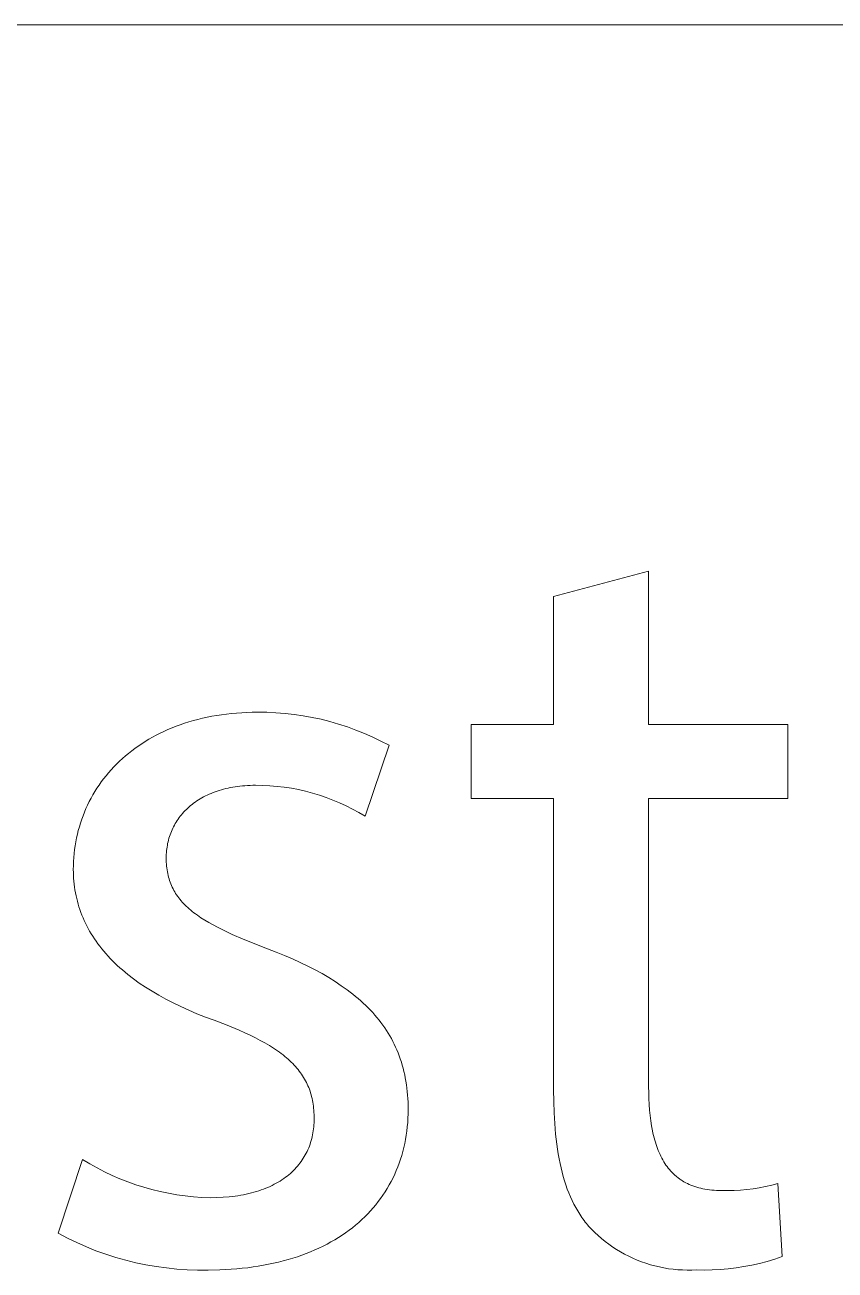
# Model space of a CAD drawing. Header units: millimetres. Extents: x 0 to 3480, y 0 to 2432.
# Drawn here: x 2784.57 to 2810.14, y 57.96 to 97.26 of the extents above; entities that cross this region are included whole.
import ezdxf

# ---------------------------------------------------------------- set-up
doc = ezdxf.new("R2010")
doc.units = ezdxf.units.MM
doc.header["$MEASUREMENT"] = 0
doc.layers.add('Domyślny', color=7, linetype='Continuous', true_color=0x000000)

msp = doc.modelspace()

# ---------------------------------------------------------------- linework, layer by layer
at = {"layer": 'Domyślny', "color": 18, "lineweight": 15, "true_color": 0x000000}
for p, q in [((2165.118, 97.255), (3477.082, 97.255)), ((2801.253, 79.218), (2804.255, 80.018)), ((2804.255, 80.018), (2804.255, 75.174)), ((2801.253, 75.174), (2801.253, 79.218)), ((2790.469, 75.433), (2790.62, 75.46)), ((2790.62, 75.46), (2790.774, 75.483)), ((2790.774, 75.483), (2790.93, 75.504)), ((2790.93, 75.504), (2791.088, 75.521)), ((2791.088, 75.521), (2791.249, 75.536)), ((2791.249, 75.536), (2791.411, 75.547)), ((2791.411, 75.547), (2791.576, 75.555)), ((2791.576, 75.555), (2791.743, 75.56)), ((2791.743, 75.56), (2791.912, 75.562)), ((2791.912, 75.562), (2792.2, 75.559)), ((2792.2, 75.559), (2792.488, 75.546)), ((2792.488, 75.546), (2792.776, 75.524)), ((2792.776, 75.524), (2793.062, 75.492)), ((2793.062, 75.492), (2793.347, 75.45)), ((2789.081, 75.014), (2789.209, 75.068)), ((2789.209, 75.068), (2789.339, 75.119)), ((2789.339, 75.119), (2789.472, 75.168)), ((2789.472, 75.168), (2789.608, 75.214)), ((2789.608, 75.214), (2789.745, 75.258)), ((2789.745, 75.258), (2789.886, 75.298)), ((2789.886, 75.298), (2790.028, 75.336)), ((2790.028, 75.336), (2790.173, 75.372)), ((2790.173, 75.372), (2790.32, 75.404)), ((2790.32, 75.404), (2790.469, 75.433)), ((2793.347, 75.45), (2793.631, 75.399)), ((2793.631, 75.399), (2793.913, 75.338)), ((2793.913, 75.338), (2794.192, 75.268)), ((2794.192, 75.268), (2794.469, 75.188)), ((2794.469, 75.188), (2794.744, 75.099)), ((2794.744, 75.099), (2795.015, 75.001)), ((2798.657, 72.844), (2798.657, 75.174)), ((2798.657, 75.174), (2801.253, 75.174)), ((2804.255, 75.174), (2808.647, 75.174)), ((2808.647, 75.174), (2808.647, 72.844)), ((2788.364, 74.639), (2788.477, 74.707)), ((2788.477, 74.707), (2788.593, 74.773)), ((2788.593, 74.773), (2788.711, 74.837)), ((2788.711, 74.837), (2788.832, 74.899)), ((2788.832, 74.899), (2788.955, 74.958)), ((2788.955, 74.958), (2789.081, 75.014)), ((2795.015, 75.001), (2795.282, 74.894)), ((2795.282, 74.894), (2795.546, 74.778)), ((2795.546, 74.778), (2795.806, 74.653)), ((2787.836, 74.264), (2787.936, 74.343)), ((2787.936, 74.343), (2788.039, 74.42)), ((2788.039, 74.42), (2788.145, 74.495)), ((2788.145, 74.495), (2788.253, 74.568)), ((2788.253, 74.568), (2788.364, 74.639)), ((2796.061, 74.519), (2795.308, 72.282)), ((2795.806, 74.653), (2796.061, 74.519)), ((2787.373, 73.836), (2787.46, 73.926)), ((2787.46, 73.926), (2787.55, 74.013)), ((2787.55, 74.013), (2787.643, 74.099)), ((2787.643, 74.099), (2787.738, 74.182)), ((2787.738, 74.182), (2787.836, 74.264)), ((2787.052, 73.461), (2787.128, 73.557)), ((2787.128, 73.557), (2787.207, 73.652)), ((2787.207, 73.652), (2787.289, 73.745)), ((2787.289, 73.745), (2787.373, 73.836)), ((2786.775, 73.058), (2786.84, 73.161)), ((2786.84, 73.161), (2786.908, 73.263)), ((2786.908, 73.263), (2786.978, 73.363)), ((2786.978, 73.363), (2787.052, 73.461)), ((2790.768, 73.114), (2790.701, 73.094)), ((2790.837, 73.133), (2790.768, 73.114)), ((2790.907, 73.151), (2790.837, 73.133)), ((2790.978, 73.167), (2790.907, 73.151)), ((2791.05, 73.182), (2790.978, 73.167)), ((2791.124, 73.196), (2791.05, 73.182)), ((2791.199, 73.208), (2791.124, 73.196)), ((2791.275, 73.219), (2791.199, 73.208)), ((2791.352, 73.229), (2791.275, 73.219)), ((2791.431, 73.237), (2791.352, 73.229)), ((2791.511, 73.243), (2791.431, 73.237)), ((2791.592, 73.249), (2791.511, 73.243)), ((2791.674, 73.252), (2791.592, 73.249)), ((2791.758, 73.255), (2791.674, 73.252)), ((2791.842, 73.255), (2791.758, 73.255)), ((2792.07, 73.252), (2791.842, 73.255)), ((2792.298, 73.241), (2792.07, 73.252)), ((2792.525, 73.222), (2792.298, 73.241)), ((2792.751, 73.196), (2792.525, 73.222)), ((2792.976, 73.161), (2792.751, 73.196)), ((2793.2, 73.119), (2792.976, 73.161)), ((2793.423, 73.068), (2793.2, 73.119)), ((2786.543, 72.631), (2786.597, 72.74)), ((2786.597, 72.74), (2786.653, 72.848)), ((2786.653, 72.848), (2786.713, 72.954)), ((2786.713, 72.954), (2786.775, 73.058)), ((2789.941, 72.726), (2789.892, 72.691)), ((2789.992, 72.761), (2789.941, 72.726)), ((2790.044, 72.795), (2789.992, 72.761)), ((2790.097, 72.828), (2790.044, 72.795)), ((2790.152, 72.859), (2790.097, 72.828)), ((2790.208, 72.89), (2790.152, 72.859)), ((2790.265, 72.92), (2790.208, 72.89)), ((2790.323, 72.948), (2790.265, 72.92)), ((2790.383, 72.975), (2790.323, 72.948)), ((2790.444, 73.002), (2790.383, 72.975)), ((2790.506, 73.027), (2790.444, 73.002)), ((2790.57, 73.05), (2790.506, 73.027)), ((2790.635, 73.073), (2790.57, 73.05)), ((2790.701, 73.094), (2790.635, 73.073)), ((2793.643, 73.011), (2793.423, 73.068)), ((2793.861, 72.945), (2793.643, 73.011)), ((2794.077, 72.872), (2793.861, 72.945)), ((2794.29, 72.792), (2794.077, 72.872)), ((2794.501, 72.704), (2794.29, 72.792)), ((2801.253, 72.844), (2798.657, 72.844)), ((2801.253, 63.642), (2801.253, 72.844)), ((2808.647, 72.844), (2804.255, 72.844)), ((2804.255, 72.844), (2804.255, 63.746)), ((2786.4, 72.296), (2786.445, 72.409)), ((2786.445, 72.409), (2786.493, 72.521)), ((2786.493, 72.521), (2786.543, 72.631)), ((2789.508, 72.327), (2789.472, 72.282)), ((2789.545, 72.371), (2789.508, 72.327)), ((2789.584, 72.414), (2789.545, 72.371)), ((2789.624, 72.456), (2789.584, 72.414)), ((2789.665, 72.497), (2789.624, 72.456)), ((2789.708, 72.538), (2789.665, 72.497)), ((2789.752, 72.577), (2789.708, 72.538)), ((2789.797, 72.616), (2789.752, 72.577)), ((2789.844, 72.654), (2789.797, 72.616)), ((2789.892, 72.691), (2789.844, 72.654)), ((2794.708, 72.609), (2794.501, 72.704)), ((2794.911, 72.507), (2794.708, 72.609)), ((2795.111, 72.398), (2794.911, 72.507)), ((2795.308, 72.282), (2795.111, 72.398)), ((2786.251, 71.832), (2786.284, 71.95)), ((2786.284, 71.95), (2786.32, 72.066)), ((2786.32, 72.066), (2786.359, 72.182)), ((2786.359, 72.182), (2786.4, 72.296)), ((2789.259, 71.949), (2789.234, 71.898)), ((2789.285, 71.999), (2789.259, 71.949)), ((2789.313, 72.048), (2789.285, 71.999)), ((2789.342, 72.096), (2789.313, 72.048)), ((2789.372, 72.144), (2789.342, 72.096)), ((2789.404, 72.191), (2789.372, 72.144)), ((2789.437, 72.237), (2789.404, 72.191)), ((2789.472, 72.282), (2789.437, 72.237)), ((2786.172, 71.472), (2786.195, 71.593)), ((2786.195, 71.593), (2786.222, 71.713)), ((2786.222, 71.713), (2786.251, 71.832)), ((2789.098, 71.529), (2789.085, 71.474)), ((2789.114, 71.583), (2789.098, 71.529)), ((2789.13, 71.637), (2789.114, 71.583)), ((2789.148, 71.691), (2789.13, 71.637)), ((2789.167, 71.743), (2789.148, 71.691)), ((2789.188, 71.796), (2789.167, 71.743)), ((2789.21, 71.847), (2789.188, 71.796)), ((2789.234, 71.898), (2789.21, 71.847)), ((2786.119, 71.104), (2786.134, 71.228)), ((2786.134, 71.228), (2786.151, 71.35)), ((2786.151, 71.35), (2786.172, 71.472)), ((2789.033, 71.135), (2789.029, 71.077)), ((2789.038, 71.193), (2789.033, 71.135)), ((2789.044, 71.25), (2789.038, 71.193)), ((2789.052, 71.307), (2789.044, 71.25)), ((2789.062, 71.363), (2789.052, 71.307)), ((2789.072, 71.419), (2789.062, 71.363)), ((2789.085, 71.474), (2789.072, 71.419)), ((2786.096, 70.728), (2786.1, 70.854)), ((2786.1, 70.854), (2786.108, 70.98)), ((2786.108, 70.98), (2786.119, 71.104)), ((2789.027, 71.019), (2789.026, 70.961)), ((2789.026, 70.961), (2789.027, 70.896)), ((2789.029, 71.077), (2789.027, 71.019)), ((2789.027, 70.896), (2789.029, 70.832)), ((2789.029, 70.832), (2789.033, 70.769)), ((2789.033, 70.769), (2789.038, 70.707)), ((2786.094, 70.601), (2786.096, 70.728)), ((2786.095, 70.507), (2786.094, 70.601)), ((2786.098, 70.413), (2786.095, 70.507)), ((2786.103, 70.32), (2786.098, 70.413)), ((2789.038, 70.707), (2789.044, 70.646)), ((2789.044, 70.646), (2789.053, 70.586)), ((2789.053, 70.586), (2789.062, 70.527)), ((2789.062, 70.527), (2789.073, 70.469)), ((2789.073, 70.469), (2789.086, 70.412)), ((2789.086, 70.412), (2789.1, 70.356)), ((2789.1, 70.356), (2789.115, 70.301)), ((2786.111, 70.227), (2786.103, 70.32)), ((2786.12, 70.135), (2786.111, 70.227)), ((2786.132, 70.044), (2786.12, 70.135)), ((2786.146, 69.953), (2786.132, 70.044)), ((2789.115, 70.301), (2789.133, 70.247)), ((2789.133, 70.247), (2789.151, 70.194)), ((2789.151, 70.194), (2789.171, 70.142)), ((2789.171, 70.142), (2789.193, 70.09)), ((2789.193, 70.09), (2789.216, 70.039)), ((2789.216, 70.039), (2789.241, 69.989)), ((2789.241, 69.989), (2789.267, 69.94)), ((2786.162, 69.862), (2786.146, 69.953)), ((2786.18, 69.772), (2786.162, 69.862)), ((2786.2, 69.683), (2786.18, 69.772)), ((2786.222, 69.594), (2786.2, 69.683)), ((2786.246, 69.505), (2786.222, 69.594)), ((2789.267, 69.94), (2789.295, 69.891)), ((2789.295, 69.891), (2789.324, 69.843)), ((2789.324, 69.843), (2789.355, 69.796)), ((2789.355, 69.796), (2789.388, 69.75)), ((2789.388, 69.75), (2789.422, 69.704)), ((2789.422, 69.704), (2789.458, 69.659)), ((2789.458, 69.659), (2789.495, 69.614)), ((2789.495, 69.614), (2789.534, 69.57)), ((2789.534, 69.57), (2789.574, 69.527)), ((2786.273, 69.418), (2786.246, 69.505)), ((2786.302, 69.331), (2786.273, 69.418)), ((2786.333, 69.244), (2786.302, 69.331)), ((2786.366, 69.158), (2786.333, 69.244)), ((2789.574, 69.527), (2789.616, 69.484)), ((2789.616, 69.484), (2789.659, 69.441)), ((2789.659, 69.441), (2789.705, 69.399)), ((2789.705, 69.399), (2789.751, 69.358)), ((2789.751, 69.358), (2789.8, 69.316)), ((2789.8, 69.316), (2789.85, 69.276)), ((2789.85, 69.276), (2789.901, 69.235)), ((2789.901, 69.235), (2789.954, 69.196)), ((2789.954, 69.196), (2790.009, 69.156)), ((2786.401, 69.073), (2786.366, 69.158)), ((2786.438, 68.988), (2786.401, 69.073)), ((2786.478, 68.904), (2786.438, 68.988)), ((2786.519, 68.82), (2786.478, 68.904)), ((2786.563, 68.737), (2786.519, 68.82)), ((2790.009, 69.156), (2790.124, 69.078)), ((2790.124, 69.078), (2790.245, 69.001)), ((2790.245, 69.001), (2790.373, 68.925)), ((2790.373, 68.925), (2790.507, 68.849)), ((2790.507, 68.849), (2790.648, 68.775)), ((2786.609, 68.655), (2786.563, 68.737)), ((2786.657, 68.573), (2786.609, 68.655)), ((2786.708, 68.492), (2786.657, 68.573)), ((2786.76, 68.412), (2786.708, 68.492)), ((2786.815, 68.332), (2786.76, 68.412)), ((2790.648, 68.775), (2790.796, 68.7)), ((2790.796, 68.7), (2791.112, 68.552)), ((2791.112, 68.552), (2791.455, 68.403)), ((2791.455, 68.403), (2792.225, 68.098)), ((2786.872, 68.253), (2786.815, 68.332)), ((2786.931, 68.175), (2786.872, 68.253)), ((2786.992, 68.097), (2786.931, 68.175)), ((2787.056, 68.02), (2786.992, 68.097)), ((2787.121, 67.943), (2787.056, 68.02)), ((2792.225, 68.098), (2792.496, 67.993)), ((2792.496, 67.993), (2792.758, 67.885)), ((2787.189, 67.868), (2787.121, 67.943)), ((2787.259, 67.793), (2787.189, 67.868)), ((2787.332, 67.718), (2787.259, 67.793)), ((2787.406, 67.645), (2787.332, 67.718)), ((2787.483, 67.572), (2787.406, 67.645)), ((2792.758, 67.885), (2793.012, 67.775)), ((2793.012, 67.775), (2793.257, 67.663)), ((2793.257, 67.663), (2793.495, 67.548)), ((2787.562, 67.5), (2787.483, 67.572)), ((2787.643, 67.428), (2787.562, 67.5)), ((2787.726, 67.357), (2787.643, 67.428)), ((2787.812, 67.287), (2787.726, 67.357)), ((2787.99, 67.149), (2787.812, 67.287)), ((2793.495, 67.548), (2793.723, 67.431)), ((2793.723, 67.431), (2793.944, 67.311)), ((2793.944, 67.311), (2794.155, 67.188)), ((2788.177, 67.014), (2787.99, 67.149)), ((2788.373, 66.882), (2788.177, 67.014)), ((2788.578, 66.754), (2788.373, 66.882)), ((2794.155, 67.188), (2794.359, 67.061)), ((2794.359, 67.061), (2794.554, 66.932)), ((2794.554, 66.932), (2794.74, 66.799)), ((2788.792, 66.628), (2788.578, 66.754)), ((2789.015, 66.505), (2788.792, 66.628)), ((2789.247, 66.386), (2789.015, 66.505)), ((2794.74, 66.799), (2794.83, 66.732)), ((2794.83, 66.732), (2794.918, 66.663)), ((2794.918, 66.663), (2795.004, 66.594)), ((2795.004, 66.594), (2795.087, 66.523)), ((2795.087, 66.523), (2795.169, 66.452)), ((2795.169, 66.452), (2795.248, 66.38)), ((2789.488, 66.27), (2789.247, 66.386)), ((2789.738, 66.157), (2789.488, 66.27)), ((2789.998, 66.047), (2789.738, 66.157)), ((2790.266, 65.941), (2789.998, 66.047)), ((2795.248, 66.38), (2795.325, 66.307)), ((2795.325, 66.307), (2795.4, 66.233)), ((2795.4, 66.233), (2795.473, 66.158)), ((2795.473, 66.158), (2795.544, 66.082)), ((2795.544, 66.082), (2795.612, 66.004)), ((2790.544, 65.838), (2790.266, 65.941)), ((2790.954, 65.682), (2790.544, 65.838)), ((2791.332, 65.525), (2790.954, 65.682)), ((2795.612, 66.004), (2795.679, 65.926)), ((2795.679, 65.926), (2795.743, 65.847)), ((2795.743, 65.847), (2795.805, 65.767)), ((2795.805, 65.767), (2795.865, 65.685)), ((2795.865, 65.685), (2795.923, 65.603)), ((2791.509, 65.446), (2791.332, 65.525)), ((2791.679, 65.367), (2791.509, 65.446)), ((2791.841, 65.287), (2791.679, 65.367)), ((2791.995, 65.206), (2791.841, 65.287)), ((2795.923, 65.603), (2795.979, 65.519)), ((2795.979, 65.519), (2796.032, 65.435)), ((2796.032, 65.435), (2796.084, 65.349)), ((2796.084, 65.349), (2796.133, 65.262)), ((2796.133, 65.262), (2796.18, 65.174)), ((2792.142, 65.125), (2791.995, 65.206)), ((2792.282, 65.042), (2792.142, 65.125)), ((2792.415, 64.959), (2792.282, 65.042)), ((2792.54, 64.874), (2792.415, 64.959)), ((2792.6, 64.831), (2792.54, 64.874)), ((2796.18, 65.174), (2796.225, 65.084)), ((2796.225, 65.084), (2796.267, 64.994)), ((2796.267, 64.994), (2796.308, 64.902)), ((2796.308, 64.902), (2796.346, 64.809)), ((2792.658, 64.788), (2792.6, 64.831)), ((2792.715, 64.744), (2792.658, 64.788)), ((2792.77, 64.7), (2792.715, 64.744)), ((2792.823, 64.656), (2792.77, 64.7)), ((2792.874, 64.611), (2792.823, 64.656)), ((2792.924, 64.565), (2792.874, 64.611)), ((2792.972, 64.52), (2792.924, 64.565)), ((2793.019, 64.474), (2792.972, 64.52)), ((2793.064, 64.427), (2793.019, 64.474)), ((2796.346, 64.809), (2796.382, 64.715)), ((2796.382, 64.715), (2796.416, 64.619)), ((2796.416, 64.619), (2796.448, 64.522)), ((2796.448, 64.522), (2796.478, 64.424)), ((2793.107, 64.38), (2793.064, 64.427)), ((2793.148, 64.332), (2793.107, 64.38)), ((2793.188, 64.284), (2793.148, 64.332)), ((2793.226, 64.236), (2793.188, 64.284)), ((2793.263, 64.186), (2793.226, 64.236)), ((2793.298, 64.137), (2793.263, 64.186)), ((2793.332, 64.086), (2793.298, 64.137)), ((2793.364, 64.035), (2793.332, 64.086)), ((2796.478, 64.424), (2796.505, 64.325)), ((2796.505, 64.325), (2796.53, 64.224)), ((2796.53, 64.224), (2796.554, 64.122)), ((2796.554, 64.122), (2796.574, 64.018)), ((2793.394, 63.984), (2793.364, 64.035)), ((2793.423, 63.932), (2793.394, 63.984)), ((2793.45, 63.879), (2793.423, 63.932)), ((2793.476, 63.825), (2793.45, 63.879)), ((2793.501, 63.771), (2793.476, 63.825)), ((2793.524, 63.716), (2793.501, 63.771)), ((2793.545, 63.661), (2793.524, 63.716)), ((2796.574, 64.018), (2796.593, 63.913)), ((2796.593, 63.913), (2796.61, 63.807)), ((2796.61, 63.807), (2796.624, 63.699)), ((2796.624, 63.699), (2796.636, 63.59)), ((2804.255, 63.746), (2804.257, 63.553)), ((2793.565, 63.604), (2793.545, 63.661)), ((2793.583, 63.547), (2793.565, 63.604)), ((2793.6, 63.49), (2793.583, 63.547)), ((2793.616, 63.431), (2793.6, 63.49)), ((2793.63, 63.372), (2793.616, 63.431)), ((2793.643, 63.312), (2793.63, 63.372)), ((2793.654, 63.251), (2793.643, 63.312)), ((2796.636, 63.59), (2796.646, 63.479)), ((2796.646, 63.479), (2796.654, 63.367)), ((2796.654, 63.367), (2796.659, 63.254)), ((2801.257, 63.276), (2801.253, 63.642)), ((2801.269, 62.921), (2801.257, 63.276)), ((2804.257, 63.553), (2804.262, 63.366)), ((2804.262, 63.366), (2804.271, 63.183)), ((2793.664, 63.189), (2793.654, 63.251)), ((2793.673, 63.126), (2793.664, 63.189)), ((2793.68, 63.063), (2793.673, 63.126)), ((2793.686, 62.998), (2793.68, 63.063)), ((2793.691, 62.933), (2793.686, 62.998)), ((2793.694, 62.867), (2793.691, 62.933)), ((2796.662, 62.883), (2796.657, 62.746)), ((2796.659, 63.254), (2796.662, 63.138)), ((2796.662, 63.138), (2796.664, 63.022)), ((2796.664, 63.022), (2796.662, 62.883)), ((2801.289, 62.578), (2801.269, 62.921)), ((2804.271, 63.183), (2804.284, 63.006)), ((2804.284, 63.006), (2804.301, 62.835)), ((2793.684, 62.475), (2793.69, 62.539)), ((2793.69, 62.539), (2793.694, 62.603)), ((2793.696, 62.8), (2793.694, 62.867)), ((2793.694, 62.603), (2793.696, 62.667)), ((2793.697, 62.732), (2793.696, 62.8)), ((2793.696, 62.667), (2793.697, 62.732)), ((2796.648, 62.61), (2796.637, 62.476)), ((2796.657, 62.746), (2796.648, 62.61)), ((2801.317, 62.247), (2801.289, 62.578)), ((2804.301, 62.835), (2804.322, 62.669)), ((2804.322, 62.669), (2804.346, 62.508)), ((2804.346, 62.508), (2804.375, 62.354)), ((2793.603, 62.045), (2793.62, 62.105)), ((2793.62, 62.105), (2793.634, 62.165)), ((2793.634, 62.165), (2793.647, 62.226)), ((2793.647, 62.226), (2793.659, 62.287)), ((2793.659, 62.287), (2793.669, 62.349)), ((2793.669, 62.349), (2793.677, 62.412)), ((2793.677, 62.412), (2793.684, 62.475)), ((2796.603, 62.211), (2796.581, 62.081)), ((2796.621, 62.343), (2796.603, 62.211)), ((2796.637, 62.476), (2796.621, 62.343)), ((2801.355, 61.927), (2801.317, 62.247)), ((2804.375, 62.354), (2804.391, 62.278)), ((2804.391, 62.278), (2804.409, 62.205)), ((2804.409, 62.205), (2804.427, 62.132)), ((2804.427, 62.132), (2804.446, 62.061)), ((2793.473, 61.7), (2793.499, 61.756)), ((2793.499, 61.756), (2793.523, 61.812)), ((2793.523, 61.812), (2793.545, 61.87)), ((2793.545, 61.87), (2793.566, 61.927)), ((2793.566, 61.927), (2793.586, 61.986)), ((2793.586, 61.986), (2793.603, 62.045)), ((2796.528, 61.825), (2796.496, 61.699)), ((2796.556, 61.952), (2796.528, 61.825)), ((2796.581, 62.081), (2796.556, 61.952)), ((2801.377, 61.772), (2801.355, 61.927)), ((2801.402, 61.62), (2801.377, 61.772)), ((2804.446, 62.061), (2804.467, 61.992)), ((2804.467, 61.992), (2804.488, 61.923)), ((2804.488, 61.923), (2804.511, 61.857)), ((2804.511, 61.857), (2804.535, 61.792)), ((2804.535, 61.792), (2804.56, 61.728)), ((2804.56, 61.728), (2804.586, 61.666)), ((2785.619, 59.116), (2786.384, 61.446)), ((2786.384, 61.446), (2786.612, 61.308)), ((2793.21, 61.283), (2793.249, 61.333)), ((2793.249, 61.333), (2793.286, 61.383)), ((2793.286, 61.383), (2793.321, 61.434)), ((2793.321, 61.434), (2793.354, 61.485)), ((2793.354, 61.485), (2793.386, 61.538)), ((2793.386, 61.538), (2793.417, 61.591)), ((2793.417, 61.591), (2793.446, 61.645)), ((2793.446, 61.645), (2793.473, 61.7)), ((2796.382, 61.332), (2796.338, 61.212)), ((2796.423, 61.453), (2796.382, 61.332)), ((2796.461, 61.575), (2796.423, 61.453)), ((2796.496, 61.699), (2796.461, 61.575)), ((2801.429, 61.47), (2801.402, 61.62)), ((2801.458, 61.324), (2801.429, 61.47)), ((2801.49, 61.181), (2801.458, 61.324)), ((2804.586, 61.666), (2804.613, 61.605)), ((2804.613, 61.605), (2804.642, 61.546)), ((2804.642, 61.546), (2804.671, 61.488)), ((2804.671, 61.488), (2804.702, 61.432)), ((2804.702, 61.432), (2804.734, 61.377)), ((2804.734, 61.377), (2804.768, 61.324)), ((2804.768, 61.324), (2804.802, 61.272)), ((2786.612, 61.308), (2786.844, 61.178)), ((2786.844, 61.178), (2787.081, 61.056)), ((2787.081, 61.056), (2787.322, 60.942)), ((2787.322, 60.942), (2787.566, 60.837)), ((2792.791, 60.883), (2792.844, 60.923)), ((2792.844, 60.923), (2792.896, 60.965)), ((2792.896, 60.965), (2792.945, 61.007)), ((2792.945, 61.007), (2792.994, 61.051)), ((2792.994, 61.051), (2793.04, 61.096)), ((2793.04, 61.096), (2793.085, 61.141)), ((2793.085, 61.141), (2793.128, 61.188)), ((2793.128, 61.188), (2793.17, 61.235)), ((2793.17, 61.235), (2793.21, 61.283)), ((2796.239, 60.979), (2796.185, 60.865)), ((2796.29, 61.095), (2796.239, 60.979)), ((2796.338, 61.212), (2796.29, 61.095)), ((2801.524, 61.041), (2801.49, 61.181)), ((2801.561, 60.905), (2801.524, 61.041)), ((2804.802, 61.272), (2804.838, 61.222)), ((2804.838, 61.222), (2804.875, 61.174)), ((2804.875, 61.174), (2804.913, 61.127)), ((2804.913, 61.127), (2804.953, 61.081)), ((2804.953, 61.081), (2804.994, 61.037)), ((2804.994, 61.037), (2805.036, 60.995)), ((2805.036, 60.995), (2805.08, 60.954)), ((2805.08, 60.954), (2805.125, 60.915)), ((2787.566, 60.837), (2787.814, 60.739)), ((2787.814, 60.739), (2788.065, 60.65)), ((2788.065, 60.65), (2788.319, 60.57)), ((2788.319, 60.57), (2788.575, 60.498)), ((2792.097, 60.51), (2792.169, 60.538)), ((2792.169, 60.538), (2792.238, 60.567)), ((2792.238, 60.567), (2792.306, 60.598)), ((2792.306, 60.598), (2792.373, 60.629)), ((2792.373, 60.629), (2792.438, 60.662)), ((2792.438, 60.662), (2792.501, 60.696)), ((2792.501, 60.696), (2792.562, 60.731)), ((2792.562, 60.731), (2792.622, 60.767)), ((2792.622, 60.767), (2792.68, 60.805)), ((2792.68, 60.805), (2792.736, 60.843)), ((2792.736, 60.843), (2792.791, 60.883)), ((2796.004, 60.533), (2795.937, 60.425)), ((2796.067, 60.641), (2796.004, 60.533)), ((2796.128, 60.752), (2796.067, 60.641)), ((2796.185, 60.865), (2796.128, 60.752)), ((2801.6, 60.771), (2801.561, 60.905)), ((2801.642, 60.641), (2801.6, 60.771)), ((2801.687, 60.514), (2801.642, 60.641)), ((2805.125, 60.915), (2805.148, 60.896)), ((2805.148, 60.896), (2805.171, 60.877)), ((2805.171, 60.877), (2805.195, 60.859)), ((2805.195, 60.859), (2805.219, 60.841)), ((2805.219, 60.841), (2805.243, 60.824)), ((2805.243, 60.824), (2805.268, 60.807)), ((2805.268, 60.807), (2805.292, 60.79)), ((2805.292, 60.79), (2805.318, 60.774)), ((2805.318, 60.774), (2805.37, 60.743)), ((2805.37, 60.743), (2805.423, 60.713)), ((2805.423, 60.713), (2805.477, 60.685)), ((2805.477, 60.685), (2805.533, 60.659)), ((2805.533, 60.659), (2805.59, 60.635)), ((2805.59, 60.635), (2805.649, 60.612)), ((2805.649, 60.612), (2805.709, 60.59)), ((2805.709, 60.59), (2805.771, 60.571)), ((2805.771, 60.571), (2805.834, 60.553)), ((2805.834, 60.553), (2805.899, 60.536)), ((2805.899, 60.536), (2805.965, 60.522)), ((2807.35, 60.501), (2807.549, 60.525)), ((2807.549, 60.525), (2807.747, 60.556)), ((2807.747, 60.556), (2807.944, 60.593)), ((2807.944, 60.593), (2808.14, 60.637)), ((2808.14, 60.637), (2808.334, 60.687)), ((2808.334, 60.687), (2808.473, 58.38)), ((2788.575, 60.498), (2788.834, 60.434)), ((2788.834, 60.434), (2789.094, 60.38)), ((2789.094, 60.38), (2789.357, 60.334)), ((2789.357, 60.334), (2789.62, 60.297)), ((2789.62, 60.297), (2789.885, 60.269)), ((2789.885, 60.269), (2790.151, 60.25)), ((2790.151, 60.25), (2790.417, 60.24)), ((2790.417, 60.24), (2790.623, 60.244)), ((2790.623, 60.244), (2790.822, 60.253)), ((2790.822, 60.253), (2791.015, 60.269)), ((2791.015, 60.269), (2791.108, 60.279)), ((2791.108, 60.279), (2791.2, 60.29)), ((2791.2, 60.29), (2791.29, 60.303)), ((2791.29, 60.303), (2791.378, 60.318)), ((2791.378, 60.318), (2791.465, 60.334)), ((2791.465, 60.334), (2791.55, 60.351)), ((2791.55, 60.351), (2791.633, 60.37)), ((2791.633, 60.37), (2791.715, 60.39)), ((2791.715, 60.39), (2791.795, 60.411)), ((2791.795, 60.411), (2791.873, 60.434)), ((2791.873, 60.434), (2791.949, 60.458)), ((2791.949, 60.458), (2792.024, 60.484)), ((2792.024, 60.484), (2792.097, 60.51)), ((2795.795, 60.217), (2795.719, 60.116)), ((2795.868, 60.32), (2795.795, 60.217)), ((2795.937, 60.425), (2795.868, 60.32)), ((2801.735, 60.39), (2801.687, 60.514)), ((2801.785, 60.27), (2801.735, 60.39)), ((2801.838, 60.152), (2801.785, 60.27)), ((2801.894, 60.038), (2801.838, 60.152)), ((2805.965, 60.522), (2806.033, 60.509)), ((2806.033, 60.509), (2806.102, 60.498)), ((2806.102, 60.498), (2806.173, 60.488)), ((2806.173, 60.488), (2806.245, 60.48)), ((2806.245, 60.48), (2806.319, 60.474)), ((2806.319, 60.474), (2806.394, 60.47)), ((2806.394, 60.47), (2806.471, 60.467)), ((2806.471, 60.467), (2806.55, 60.466)), ((2806.55, 60.466), (2806.75, 60.465)), ((2806.75, 60.465), (2806.95, 60.471)), ((2806.95, 60.471), (2807.151, 60.483)), ((2807.151, 60.483), (2807.35, 60.501)), ((2795.474, 59.823), (2795.386, 59.73)), ((2795.559, 59.919), (2795.474, 59.823)), ((2795.641, 60.016), (2795.559, 59.919)), ((2795.719, 60.116), (2795.641, 60.016)), ((2801.952, 59.928), (2801.894, 60.038)), ((2802.014, 59.821), (2801.952, 59.928)), ((2802.046, 59.768), (2802.014, 59.821)), ((2802.078, 59.717), (2802.046, 59.768)), ((2795.005, 59.377), (2794.902, 59.294)), ((2795.105, 59.462), (2795.005, 59.377)), ((2795.201, 59.549), (2795.105, 59.462)), ((2795.295, 59.638), (2795.201, 59.549)), ((2795.386, 59.73), (2795.295, 59.638)), ((2802.112, 59.666), (2802.078, 59.717)), ((2802.146, 59.616), (2802.112, 59.666)), ((2802.181, 59.568), (2802.146, 59.616)), ((2802.217, 59.519), (2802.181, 59.568)), ((2802.253, 59.472), (2802.217, 59.519)), ((2802.29, 59.426), (2802.253, 59.472)), ((2802.328, 59.381), (2802.29, 59.426)), ((2802.367, 59.336), (2802.328, 59.381)), ((2785.909, 58.963), (2785.619, 59.116)), ((2786.205, 58.821), (2785.909, 58.963)), ((2794.463, 58.985), (2794.346, 58.913)), ((2794.577, 59.059), (2794.463, 58.985)), ((2794.688, 59.135), (2794.577, 59.059)), ((2794.797, 59.213), (2794.688, 59.135)), ((2794.902, 59.294), (2794.797, 59.213)), ((2802.406, 59.292), (2802.367, 59.336)), ((2802.447, 59.249), (2802.406, 59.292)), ((2802.551, 59.146), (2802.447, 59.249)), ((2802.658, 59.046), (2802.551, 59.146)), ((2802.769, 58.949), (2802.658, 59.046)), ((2786.506, 58.689), (2786.205, 58.821)), ((2786.81, 58.567), (2786.506, 58.689)), ((2787.119, 58.456), (2786.81, 58.567)), ((2793.718, 58.591), (2793.584, 58.534)), ((2793.849, 58.651), (2793.718, 58.591)), ((2793.977, 58.713), (2793.849, 58.651)), ((2794.103, 58.777), (2793.977, 58.713)), ((2794.226, 58.844), (2794.103, 58.777)), ((2794.346, 58.913), (2794.226, 58.844)), ((2802.883, 58.857), (2802.769, 58.949)), ((2803, 58.769), (2802.883, 58.857)), ((2803.12, 58.684), (2803, 58.769)), ((2803.243, 58.604), (2803.12, 58.684)), ((2803.369, 58.529), (2803.243, 58.604)), ((2787.432, 58.356), (2787.119, 58.456)), ((2787.748, 58.267), (2787.432, 58.356)), ((2788.067, 58.189), (2787.748, 58.267)), ((2788.388, 58.122), (2788.067, 58.189)), ((2792.415, 58.17), (2792.257, 58.137)), ((2792.57, 58.207), (2792.415, 58.17)), ((2792.723, 58.245), (2792.57, 58.207)), ((2792.874, 58.287), (2792.723, 58.245)), ((2793.021, 58.331), (2792.874, 58.287)), ((2793.166, 58.378), (2793.021, 58.331)), ((2793.308, 58.428), (2793.166, 58.378)), ((2793.447, 58.48), (2793.308, 58.428)), ((2793.584, 58.534), (2793.447, 58.48)), ((2803.497, 58.457), (2803.369, 58.529)), ((2803.627, 58.39), (2803.497, 58.457)), ((2803.76, 58.328), (2803.627, 58.39)), ((2803.895, 58.27), (2803.76, 58.328)), ((2804.032, 58.217), (2803.895, 58.27)), ((2804.17, 58.169), (2804.032, 58.217)), ((2804.31, 58.125), (2804.17, 58.169)), ((2807.752, 58.165), (2807.507, 58.11)), ((2807.995, 58.229), (2807.752, 58.165)), ((2808.236, 58.3), (2807.995, 58.229)), ((2808.473, 58.38), (2808.236, 58.3)), ((2788.712, 58.066), (2788.388, 58.122)), ((2789.037, 58.022), (2788.712, 58.066)), ((2789.363, 57.988), (2789.037, 58.022)), ((2789.691, 57.967), (2789.363, 57.988)), ((2790.019, 57.956), (2789.691, 57.967)), ((2790.347, 57.957), (2790.019, 57.956)), ((2790.717, 57.963), (2790.347, 57.957)), ((2791.077, 57.981), (2790.717, 57.963)), ((2791.253, 57.995), (2791.077, 57.981)), ((2791.427, 58.012), (2791.253, 57.995)), ((2791.598, 58.031), (2791.427, 58.012)), ((2791.767, 58.053), (2791.598, 58.031)), ((2791.933, 58.078), (2791.767, 58.053)), ((2792.096, 58.106), (2791.933, 58.078)), ((2792.257, 58.137), (2792.096, 58.106)), ((2804.452, 58.086), (2804.31, 58.125)), ((2804.595, 58.053), (2804.452, 58.086)), ((2804.739, 58.024), (2804.595, 58.053)), ((2804.883, 58), (2804.739, 58.024)), ((2805.029, 57.981), (2804.883, 58)), ((2805.175, 57.967), (2805.029, 57.981)), ((2805.321, 57.959), (2805.175, 57.967)), ((2805.468, 57.955), (2805.321, 57.959)), ((2805.615, 57.957), (2805.468, 57.955)), ((2805.761, 57.963), (2805.615, 57.957)), ((2806.012, 57.958), (2805.761, 57.963)), ((2806.263, 57.962), (2806.012, 57.958)), ((2806.514, 57.975), (2806.263, 57.962)), ((2806.764, 57.996), (2806.514, 57.975)), ((2807.013, 58.026), (2806.764, 57.996)), ((2807.261, 58.064), (2807.013, 58.026)), ((2807.507, 58.11), (2807.261, 58.064))]:
    msp.add_line(p, q, dxfattribs=at)

doc.saveas('drawing.dxf')
